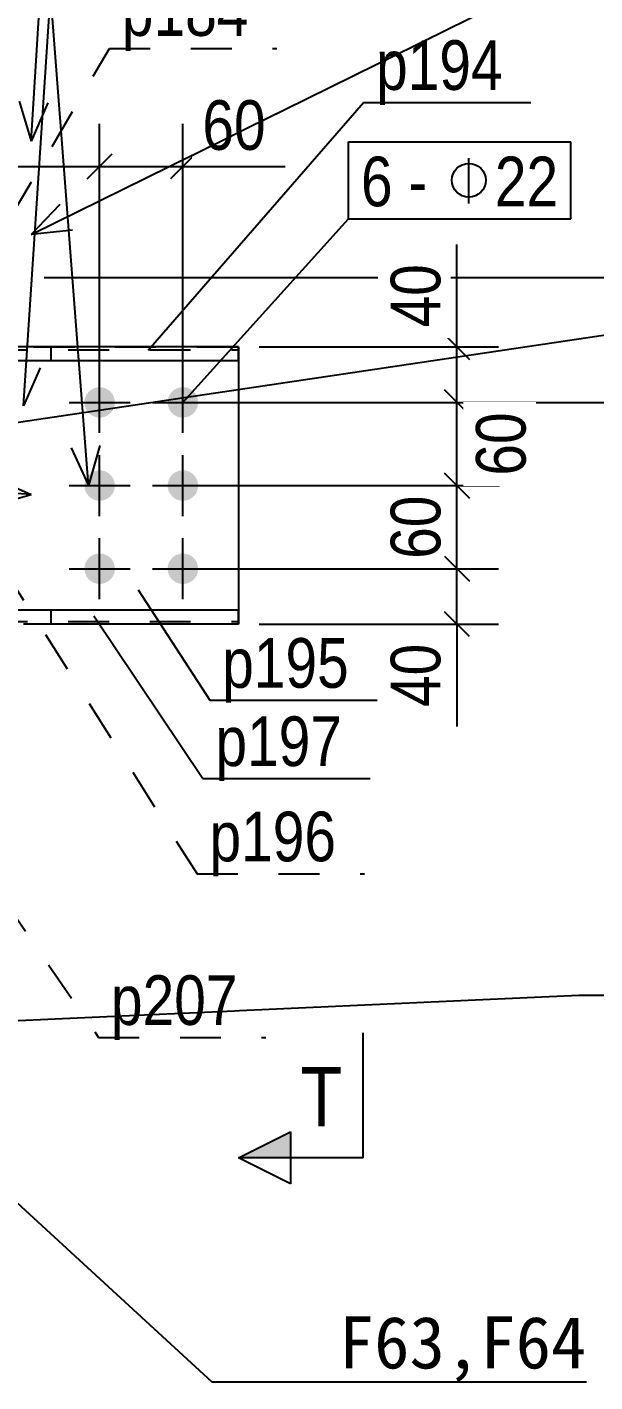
# Model space of a CAD drawing. Header units: millimetres. Extents: x -256 to 585, y -266 to 464.
# Drawn here: x -149.2 to -121.9, y 183.8 to 249 of the extents above; entities that cross this region are included whole.
import ezdxf

# ---------------------------------------------------------------- set-up
doc = ezdxf.new("R2010")
doc.units = ezdxf.units.MM
doc.linetypes.add('DXK_LINE_DOT2', pattern=[3.9198, 1.9599, -1.9599])
doc.layers.add('WELD_LABELS', color=5, linetype='Continuous')
doc.styles.add('Arial Narrow', font='ARIALN.TTF', dxfattribs={"height": 0.2})

# ---------------------------------------------------------------- blocks, each defined once
blk = doc.blocks.new('Part-252070812-4997 - 4836')
at = {"color": 7, "linetype": 'DXK_LINE_DOT2'}
for p, q in [((-149.371, 220.933), (-160.637, 220.933)), ((-160.637, 220.267), (-160.637, 220.933)), ((-160.637, 220.933), (-160.637, 220.267)), ((-159.003, 220.724), (-159.066, 220.933)), ((-158.97, 220.933), (-158.97, 220.267)), ((-149.704, 220.267), (-149.704, 220.933)), ((-149.704, 220.267), (-149.704, 220.933)), ((-160.637, 220.267), (-149.371, 220.267)), ((-158.97, 220.399), (-159.003, 220.724)), ((-158.97, 220.399), (-139.037, 220.4))]:
    blk.add_line(p, q, dxfattribs=at)
at = {"color": 2, "linetype": 'Continuous'}
for p, q in [((-139.037, 220.933), (-149.371, 220.933)), ((-148.037, 220.267), (-148.037, 220.933)), ((-139.037, 220.267), (-139.037, 220.933)), ((-139.037, 220.267), (-149.371, 220.267))]:
    blk.add_line(p, q, dxfattribs=at)
blk = doc.blocks.new('Bolt-252070812-4852 - 4836')
at = {"linetype": 'Continuous'}
for points in [[(-146.437, 230.933, -1), (-144.97, 230.933, -1)], [(-142.437, 230.933, -1), (-140.97, 230.933, -1)], [(-146.437, 226.933, -1), (-144.97, 226.933, -1)], [(-142.437, 226.933, -1), (-140.97, 226.933, -1)], [(-146.437, 222.933, -1), (-144.97, 222.933, -1)], [(-142.437, 222.933, -1), (-140.97, 222.933, -1)]]:
    blk.add_hatch(color=3, dxfattribs=at).paths.add_polyline_path(points)
at = {"color": 3, "linetype": 'Continuous'}
for p, q in [((-145.704, 229.467), (-145.704, 232.4)), ((-141.704, 229.467), (-141.704, 232.4)), ((-147.17, 230.933), (-144.237, 230.933)), ((-143.17, 230.933), (-140.237, 230.933)), ((-145.704, 225.467), (-145.704, 228.4)), ((-141.704, 225.467), (-141.704, 228.4)), ((-147.17, 226.933), (-144.237, 226.933)), ((-143.17, 226.933), (-140.237, 226.933)), ((-145.704, 221.467), (-145.704, 224.4)), ((-141.704, 221.467), (-141.704, 224.4)), ((-147.17, 222.933), (-144.237, 222.933)), ((-143.17, 222.933), (-140.237, 222.933))]:
    blk.add_line(p, q, dxfattribs=at)
blk = doc.blocks.new('Part-252070812-5007 - 4836')
at = {"color": 7, "linetype": 'DXK_LINE_DOT2'}
for p, q in [((-160.637, 233.6), (-139.037, 233.6)), ((-160.637, 220.267), (-160.637, 233.6)), ((-139.037, 233.6), (-139.037, 232.933)), ((-139.037, 220.933), (-139.037, 220.267)), ((-139.037, 220.267), (-160.637, 220.267))]:
    blk.add_line(p, q, dxfattribs=at)
at = {"color": 2, "linetype": 'Continuous'}
blk.add_line((-139.037, 232.933), (-139.037, 220.933), dxfattribs=at)
blk = doc.blocks.new('Part-252070812-5027 - 4836')
at = {"color": 7, "linetype": 'DXK_LINE_DOT2'}
for p, q in [((-149.371, 233.6), (-160.637, 233.6)), ((-160.637, 233.6), (-160.637, 232.933)), ((-160.637, 232.933), (-160.637, 233.6)), ((-159.003, 233.141), (-158.97, 233.467)), ((-158.97, 233.6), (-158.97, 232.933)), ((-158.97, 233.467), (-139.037, 233.467)), ((-149.704, 232.933), (-149.704, 233.6)), ((-149.704, 232.933), (-149.704, 233.6)), ((-149.371, 232.933), (-160.637, 232.933)), ((-159.066, 232.933), (-159.003, 233.141))]:
    blk.add_line(p, q, dxfattribs=at)
at = {"color": 2, "linetype": 'Continuous'}
for p, q in [((-139.037, 233.6), (-149.371, 233.6)), ((-148.037, 232.933), (-148.037, 233.6)), ((-139.037, 232.933), (-139.037, 233.6)), ((-139.037, 232.933), (-149.371, 232.933))]:
    blk.add_line(p, q, dxfattribs=at)
blk = doc.blocks.new('StraightDimension-252070812-47917 - 4836')
at = {"color": 7, "linetype": 'Continuous'}
for p, q in [((-129.128, 227.533), (-127.928, 226.333)), ((-140.704, 226.933), (-126.528, 226.933)), ((-128.528, 222.933), (-128.528, 226.933)), ((-127.928, 222.333), (-129.128, 223.533)), ((-140.704, 222.933), (-126.528, 222.933))]:
    blk.add_line(p, q, dxfattribs=at)
at = {"color": 0}
blk.add_wipeout([(-128.828, 226.957), (-132.328, 226.957), (-132.328, 222.91), (-128.828, 222.91)], dxfattribs=at)
at = {"color": 4, "style": 'Arial Narrow'}
blk.add_text('60', height=2.3861, rotation=90.00021, dxfattribs=at).set_placement((-129.328, 223.41))
blk = doc.blocks.new('StraightDimension-252070812-47598 - 4836')
at = {"color": 7, "linetype": 'Continuous'}
blk.add_line((-148.371, 236.933), (-86.854, 236.933), dxfattribs=at)
blk = doc.blocks.new('StraightDimension-252070812-47646 - 4836')
at = {"color": 7, "linetype": 'Continuous'}
blk.add_line((-148.371, 236.933), (-94.848, 236.933), dxfattribs=at)
blk = doc.blocks.new('StraightDimension-252070812-47688 - 4836')
at = {"color": 7, "linetype": 'Continuous'}
for p, q in [((-140.704, 230.933), (-113.927, 230.933)), ((-116.427, 228.933), (-115.927, 230.933)), ((-115.927, 230.933), (-115.427, 228.933)), ((-115.927, 221.965), (-115.927, 230.933))]:
    blk.add_line(p, q, dxfattribs=at)
at = {"color": 0}
blk.add_wipeout([(-116.677, 229.996), (-120.177, 229.996), (-120.177, 222.902), (-116.677, 222.902)], dxfattribs=at)
at = {"color": 4, "style": 'Arial Narrow'}
blk.add_text('7230', height=2.3861, rotation=90.00021, dxfattribs=at).set_placement((-117.177, 223.402))
blk = doc.blocks.new('StraightDimension-252070812-47915 - 4836')
at = {"color": 7, "linetype": 'Continuous'}
for p, q in [((-129.128, 234.2), (-127.928, 233)), ((-138.037, 233.6), (-126.528, 233.6)), ((-128.528, 230.933), (-128.528, 233.6)), ((-127.928, 230.333), (-129.128, 231.533)), ((-140.704, 230.933), (-126.528, 230.933))]:
    blk.add_line(p, q, dxfattribs=at)
at = {"color": 0}
blk.add_wipeout([(-128.828, 238.084), (-132.328, 238.084), (-132.328, 234.037), (-128.828, 234.037)], dxfattribs=at)
at = {"color": 7, "linetype": 'Continuous'}
blk.add_line((-128.528, 233.6), (-128.528, 238.522), dxfattribs=at)
blk.add_line((-128.528, 233.6), (-128.528, 238.522), dxfattribs=at)
at = {"color": 4, "style": 'Arial Narrow'}
blk.add_text('40', height=2.3861, rotation=90.00021, dxfattribs=at).set_placement((-129.328, 234.537))
blk = doc.blocks.new('StraightDimension-252070812-47916 - 4836')
at = {"color": 7, "linetype": 'Continuous'}
for p, q in [((-129.128, 231.533), (-127.928, 230.333)), ((-140.704, 230.933), (-126.478, 230.933)), ((-128.528, 226.933), (-128.528, 230.933)), ((-127.928, 226.333), (-129.128, 227.533)), ((-140.704, 226.933), (-126.478, 226.933))]:
    blk.add_line(p, q, dxfattribs=at)
at = {"color": 0}
blk.add_wipeout([(-124.728, 230.957), (-128.228, 230.957), (-128.228, 226.91), (-124.728, 226.91)], dxfattribs=at)
at = {"color": 4, "style": 'Arial Narrow'}
blk.add_text('60', height=2.3861, rotation=90.00021, dxfattribs=at).set_placement((-125.228, 227.41))
blk = doc.blocks.new('StraightDimension-252070812-47918 - 4836')
at = {"color": 7, "linetype": 'Continuous'}
for p, q in [((-129.128, 223.533), (-127.928, 222.333)), ((-140.704, 222.933), (-126.528, 222.933)), ((-128.528, 220.267), (-128.528, 222.933)), ((-138.037, 220.267), (-126.528, 220.267)), ((-127.928, 219.667), (-129.128, 220.867))]:
    blk.add_line(p, q, dxfattribs=at)
at = {"color": 0}
blk.add_wipeout([(-128.828, 219.829), (-132.328, 219.829), (-132.328, 215.782), (-128.828, 215.782)], dxfattribs=at)
at = {"color": 7, "linetype": 'Continuous'}
blk.add_line((-128.528, 220.267), (-128.528, 215.345), dxfattribs=at)
blk.add_line((-128.528, 220.267), (-128.528, 215.345), dxfattribs=at)
at = {"color": 4, "style": 'Arial Narrow'}
blk.add_text('40', height=2.3861, rotation=90.00021, dxfattribs=at).set_placement((-129.328, 216.282))
blk = doc.blocks.new('StraightDimension-252070812-47965 - 4836')
at = {"color": 7, "linetype": 'Continuous'}
for p, q in [((-145.704, 232.267), (-145.704, 244.328)), ((-141.704, 232.267), (-141.704, 244.328)), ((-146.304, 241.678), (-145.104, 242.878)), ((-141.104, 242.878), (-142.304, 241.678)), ((-145.704, 242.278), (-141.704, 242.278))]:
    blk.add_line(p, q, dxfattribs=at)
at = {"color": 0}
blk.add_wipeout([(-137.219, 242.578), (-137.219, 246.078), (-141.266, 246.078), (-141.266, 242.578)], dxfattribs=at)
at = {"color": 7, "linetype": 'Continuous'}
blk.add_line((-141.704, 242.278), (-136.782, 242.278), dxfattribs=at)
blk.add_line((-141.704, 242.278), (-136.782, 242.278), dxfattribs=at)
at = {"color": 4, "style": 'Arial Narrow'}
blk.add_text('60', height=2.3861, dxfattribs=at).set_placement((-140.766, 243.078))
blk = doc.blocks.new('StraightDimension-252070812-47966 - 4836')
at = {"color": 7, "linetype": 'Continuous'}
for p, q in [((-161.037, 237.933), (-161.037, 244.328)), ((-145.704, 232.267), (-145.704, 244.328)), ((-160.437, 242.878), (-161.637, 241.678)), ((-146.304, 241.678), (-145.104, 242.878)), ((-161.037, 242.278), (-145.704, 242.278))]:
    blk.add_line(p, q, dxfattribs=at)
at = {"color": 0}
blk.add_wipeout([(-150.585, 242.578), (-150.585, 246.078), (-156.156, 246.078), (-156.156, 242.578)], dxfattribs=at)
at = {"color": 4, "style": 'Arial Narrow'}
blk.add_text('230', height=2.3861, dxfattribs=at).set_placement((-155.656, 243.078))
blk = doc.blocks.new('Mark-252070812-4998 - 4836')
at = {"color": 7, "linetype": 'DXK_LINE_DOT2'}
for p, q in [((-150.41, 223.078), (-141.023, 208.263)), ((-141.023, 208.263), (-132.979, 208.263))]:
    blk.add_line(p, q, dxfattribs=at)
at = {"color": 0}
blk.add_wipeout([(-134.329, 208.863), (-134.329, 211.363), (-140.423, 211.363), (-140.423, 208.863)], dxfattribs=at)
blk.add_wipeout([(-134.329, 208.863), (-134.329, 211.363), (-140.423, 211.363), (-140.423, 208.863)], dxfattribs=at)
at = {"color": 3, "style": 'Arial Narrow'}
blk.add_text('p196', height=2.3861, dxfattribs=at).set_placement((-140.423, 208.863))
blk = doc.blocks.new('Mark-252070812-4848 - 4836')
at = {"color": 7, "linetype": 'Continuous'}
for p, q in [((-133.742, 243.465), (-123.061, 243.465)), ((-133.742, 239.765), (-133.742, 243.465)), ((-123.061, 239.765), (-123.061, 243.465)), ((-141.704, 230.933), (-133.742, 239.765)), ((-133.742, 239.765), (-123.061, 239.765))]:
    blk.add_line(p, q, dxfattribs=at)
at = {"color": 0}
for points in [[(-131.618, 240.365), (-131.618, 242.865), (-133.142, 242.865), (-133.142, 240.365)], [(-129.958, 240.365), (-129.958, 242.865), (-130.868, 242.865), (-130.868, 240.365)], [(-126.708, 240.365), (-126.708, 242.865), (-129.208, 242.865), (-129.208, 240.365)]]:
    blk.add_wipeout(points, dxfattribs=at)
at = {"color": 3, "linetype": 'Continuous'}
blk.add_line((-127.958, 240.49), (-127.958, 242.678), dxfattribs=at)
blk.add_circle((-127.958, 241.615), 0.812, dxfattribs=at)
at = {"color": 0}
for points in [[(-131.618, 240.365), (-131.618, 242.865), (-133.142, 242.865), (-133.142, 240.365)], [(-129.958, 240.365), (-129.958, 242.865), (-130.868, 242.865), (-130.868, 240.365)], [(-123.661, 240.365), (-123.661, 242.865), (-126.708, 242.865), (-126.708, 240.365)]]:
    blk.add_wipeout(points, dxfattribs=at)
at = {"color": 3, "style": 'Arial Narrow'}
for s, p in [('6', (-133.142, 240.365)), ('-', (-130.868, 240.365))]:
    blk.add_text(s, height=2.386, dxfattribs=at).set_placement(p)
at = {"color": 0}
blk.add_wipeout([(-123.661, 240.365), (-123.661, 242.865), (-126.708, 242.865), (-126.708, 240.365)], dxfattribs=at)
at = {"color": 3, "style": 'Arial Narrow'}
blk.add_text('22', height=2.3861, dxfattribs=at).set_placement((-126.708, 240.365))
blk = doc.blocks.new('Mark-252070812-4903 - 4836')
at = {"color": 7, "linetype": 'DXK_LINE_DOT2'}
for p, q in [((-150.377, 207.123), (-145.76, 200.394)), ((-145.76, 200.394), (-137.716, 200.394))]:
    blk.add_line(p, q, dxfattribs=at)
at = {"color": 0}
blk.add_wipeout([(-139.066, 200.994), (-139.066, 203.494), (-145.16, 203.494), (-145.16, 200.994)], dxfattribs=at)
blk.add_wipeout([(-139.066, 200.994), (-139.066, 203.494), (-145.16, 203.494), (-145.16, 200.994)], dxfattribs=at)
at = {"color": 3, "style": 'Arial Narrow'}
blk.add_text('p207', height=2.3861, dxfattribs=at).set_placement((-145.16, 200.994))
blk = doc.blocks.new('Mark-252070812-4993 - 4836')
at = {"color": 7, "linetype": 'Continuous'}
for p, q in [((-145.978, 220.661), (-140.738, 212.844)), ((-140.738, 212.844), (-132.694, 212.844))]:
    blk.add_line(p, q, dxfattribs=at)
at = {"color": 0}
blk.add_wipeout([(-134.044, 213.444), (-134.044, 215.944), (-140.138, 215.944), (-140.138, 213.444)], dxfattribs=at)
blk.add_wipeout([(-134.044, 213.444), (-134.044, 215.944), (-140.138, 215.944), (-140.138, 213.444)], dxfattribs=at)
at = {"color": 3, "style": 'Arial Narrow'}
blk.add_text('p197', height=2.3861, dxfattribs=at).set_placement((-140.138, 213.444))
blk = doc.blocks.new('Mark-252070812-5003 - 4836')
at = {"color": 7, "linetype": 'Continuous'}
for p, q in [((-143.858, 221.925), (-140.413, 216.609)), ((-140.413, 216.609), (-132.369, 216.609))]:
    blk.add_line(p, q, dxfattribs=at)
at = {"color": 0}
blk.add_wipeout([(-133.719, 217.209), (-133.719, 219.709), (-139.813, 219.709), (-139.813, 217.209)], dxfattribs=at)
blk.add_wipeout([(-133.719, 217.209), (-133.719, 219.709), (-139.813, 219.709), (-139.813, 217.209)], dxfattribs=at)
at = {"color": 3, "style": 'Arial Narrow'}
blk.add_text('p195', height=2.3861, dxfattribs=at).set_placement((-139.813, 217.209))
blk = doc.blocks.new('Mark-252070812-48046 - 4836')
at = {"color": 7, "linetype": 'Continuous'}
for p, q in [((-143.377, 233.447), (-133.017, 245.362)), ((-133.017, 245.362), (-124.973, 245.362))]:
    blk.add_line(p, q, dxfattribs=at)
at = {"color": 0}
blk.add_wipeout([(-126.323, 245.962), (-126.323, 248.462), (-132.417, 248.462), (-132.417, 245.962)], dxfattribs=at)
blk.add_wipeout([(-126.323, 245.962), (-126.323, 248.462), (-132.417, 248.462), (-132.417, 245.962)], dxfattribs=at)
at = {"color": 3, "style": 'Arial Narrow'}
blk.add_text('p194', height=2.3861, dxfattribs=at).set_placement((-132.417, 245.962))
blk = doc.blocks.new('Mark-252070812-48051 - 4836')
at = {"color": 7, "linetype": 'DXK_LINE_DOT2'}
for p, q in [((-153.925, 233.081), (-145.233, 247.959)), ((-145.233, 247.959), (-137.189, 247.959))]:
    blk.add_line(p, q, dxfattribs=at)
at = {"color": 0}
blk.add_wipeout([(-138.539, 248.559), (-138.539, 251.059), (-144.633, 251.059), (-144.633, 248.559)], dxfattribs=at)
blk.add_wipeout([(-138.539, 248.559), (-138.539, 251.059), (-144.633, 251.059), (-144.633, 248.559)], dxfattribs=at)
at = {"color": 3, "style": 'Arial Narrow'}
blk.add_text('p184', height=2.3861, dxfattribs=at).set_placement((-144.633, 248.559))
blk = doc.blocks.new('SectionMark-252070812-50603 - 4836')
at = {"linetype": 'Continuous'}
for points in [[(-136.537, 256.738), (-136.537, 255.488), (-139.037, 256.738)], [(-136.537, 195.86), (-136.537, 194.61), (-139.037, 194.61)]]:
    blk.add_hatch(color=6, dxfattribs=at).paths.add_polyline_path(points)
at = {"color": 6, "linetype": 'Continuous'}
for p, q in [((-139.037, 256.738), (-136.537, 257.988)), ((-136.537, 255.488), (-136.537, 257.988)), ((-133.037, 256.738), (-139.037, 256.738)), ((-139.037, 256.738), (-136.537, 255.488)), ((-133.037, 256.738), (-133.037, 250.738)), ((-133.037, 194.61), (-133.037, 200.61)), ((-139.037, 194.61), (-136.537, 195.86)), ((-136.537, 195.86), (-136.537, 193.36)), ((-133.037, 194.61), (-139.037, 194.61)), ((-136.537, 193.36), (-139.037, 194.61))]:
    blk.add_line(p, q, dxfattribs=at)
at = {"color": 0, "linetype": 'Continuous'}
for points in [[(-134.037, 252.238), (-134.037, 255.238), (-136.044, 255.238), (-136.044, 252.238)], [(-134.037, 196.11), (-134.037, 199.11), (-136.044, 199.11), (-136.044, 196.11)]]:
    blk.add_wipeout(points, dxfattribs=at)
at = {"color": 6, "linetype": 'Continuous', "style": 'Arial Narrow'}
for p in [(-136.044, 252.238), (-136.044, 196.11)]:
    blk.add_text('T', height=2.863, dxfattribs=at).set_placement(p)

msp = doc.modelspace()

# ---------------------------------------------------------------- linework, layer by layer
at = {"layer": 'WELD_LABELS', "color": 5}
for p, q in [((-149, 226.5), (-174.932, 228.383)), ((-150.824, 227.32), (-149, 226.5)), ((-150.923, 225.952), (-149, 226.5))]:
    msp.add_line(p, q, dxfattribs=at)

# ---------------------------------------------------------------- block references
for name in ['Part-252070812-5007 - 4836', 'Part-252070812-5027 - 4836', 'Bolt-252070812-4852 - 4836', 'Part-252070812-4997 - 4836']:
    msp.add_blockref(name, (0, 0))

# ---------------------------------------------------------------- next in the draw order: block references
msp.add_blockref('StraightDimension-252070812-47917 - 4836', (0, 0))

# ---------------------------------------------------------------- next in the draw order: block references
msp.add_blockref('StraightDimension-252070812-47598 - 4836', (0, 0))

# ---------------------------------------------------------------- next in the draw order: block references
msp.add_blockref('StraightDimension-252070812-47646 - 4836', (0, 0))

# ---------------------------------------------------------------- next in the draw order: linework, layer by layer
for p, q in [((-147.066, 228.754), (-146.237, 226.933)), ((-145.698, 228.859), (-146.237, 226.933)), ((-122.677, 202.432), (-114.677, 202.432)), ((-140.307, 183.827), (-122.307, 183.827))]:
    msp.add_line(p, q, dxfattribs=at)

# ---------------------------------------------------------------- next in the draw order: block references
for name in ['StraightDimension-252070812-47688 - 4836', 'Mark-252070812-4903 - 4836']:
    msp.add_blockref(name, (0, 0))

# ---------------------------------------------------------------- next in the draw order: texts
at = {"layer": 'WELD_LABELS', "color": 5, "insert": (-122.307, 183.827), "char_height": 2.5, "attachment_point": 9}
msp.add_mtext('F63,F64', dxfattribs=at)

# ---------------------------------------------------------------- next in the draw order: block references
for name in ['StraightDimension-252070812-47915 - 4836', 'StraightDimension-252070812-47918 - 4836']:
    msp.add_blockref(name, (0, 0))

# ---------------------------------------------------------------- next in the draw order: block references
for name in ['StraightDimension-252070812-47965 - 4836', 'StraightDimension-252070812-47916 - 4836', 'Mark-252070812-4998 - 4836']:
    msp.add_blockref(name, (0, 0))

# ---------------------------------------------------------------- next in the draw order: block references
for name in ['StraightDimension-252070812-47966 - 4836', 'Mark-252070812-4848 - 4836', 'Mark-252070812-4993 - 4836']:
    msp.add_blockref(name, (0, 0))

# ---------------------------------------------------------------- next in the draw order: linework, layer by layer
at = {"layer": 'WELD_LABELS', "color": 5}
for p, q in [((-148.561, 232.596), (-149.371, 230.767)), ((-172.704, 213.6), (-140.307, 183.827))]:
    msp.add_line(p, q, dxfattribs=at)

# ---------------------------------------------------------------- next in the draw order: block references
for name in ['Mark-252070812-48046 - 4836', 'Mark-252070812-5003 - 4836']:
    msp.add_blockref(name, (0, 0))

# ---------------------------------------------------------------- next in the draw order: block references
msp.add_blockref('Mark-252070812-48051 - 4836', (0, 0))

# ---------------------------------------------------------------- next in the draw order: linework, layer by layer
for p, q in [((-149, 243.5), (-146.243, 287.414)), ((-149.371, 230.767), (-146.314, 276.665)), ((-146.237, 226.933), (-149.01, 262.826)), ((-149.567, 245.418), (-149, 243.5)), ((-148.198, 245.332), (-149, 243.5)), ((-147.619, 240.447), (-149, 239)), ((-147.012, 239.217), (-149, 239))]:
    msp.add_line(p, q, dxfattribs=at)

# ---------------------------------------------------------------- next in the draw order: block references
msp.add_blockref('SectionMark-252070812-50603 - 4836', (0, 0))

# ---------------------------------------------------------------- next in the draw order: linework, layer by layer
for p, q in [((-149, 239), (-109.546, 258.477)), ((-173, 226.5), (-97.828, 237.689)), ((-160.637, 200.7), (-122.677, 202.432))]:
    msp.add_line(p, q, dxfattribs=at)

doc.saveas('drawing.dxf')
